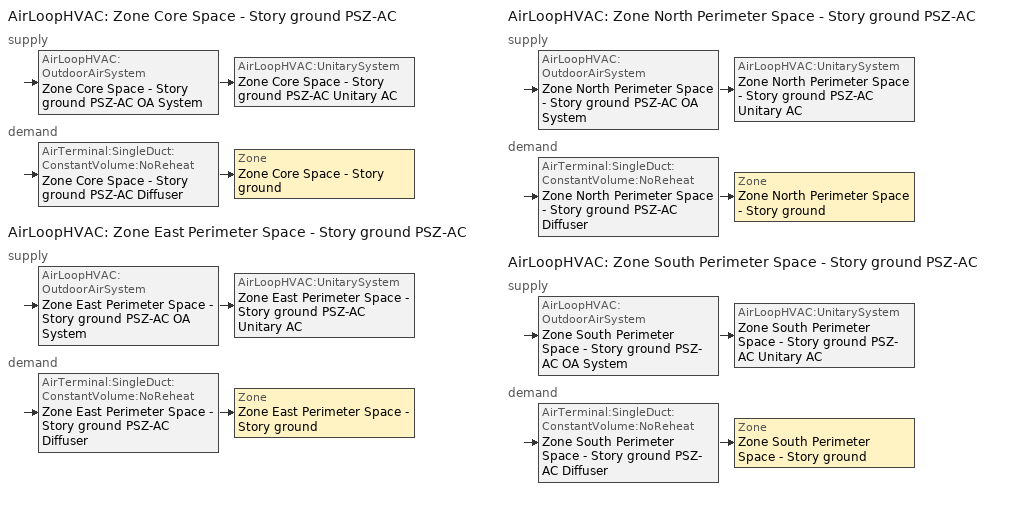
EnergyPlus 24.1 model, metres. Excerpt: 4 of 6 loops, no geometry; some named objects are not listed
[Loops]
AirLoopHVAC 'Zone Core Space - Story ground PSZ-AC'
 supply: AirLoopHVAC:OutdoorAirSystem 'Zone Core Space - Story ground PSZ-AC OA System' > AirLoopHVAC:UnitarySystem 'Zone Core Space - Story ground PSZ-AC Unitary AC'
 demand: AirTerminal:SingleDuct:ConstantVolume:NoReheat 'Zone Core Space - Story ground PSZ-AC Diffuser' > Zone 'Zone Core Space - Story ground'
AirLoopHVAC 'Zone East Perimeter Space - Story ground PSZ-AC'
 supply: AirLoopHVAC:OutdoorAirSystem 'Zone East Perimeter Space - Story ground PSZ-AC OA System' > AirLoopHVAC:UnitarySystem 'Zone East Perimeter Space - Story ground PSZ-AC Unitary AC'
 demand: AirTerminal:SingleDuct:ConstantVolume:NoReheat 'Zone East Perimeter Space - Story ground PSZ-AC Diffuser' > Zone 'Zone East Perimeter Space - Story ground'
AirLoopHVAC 'Zone North Perimeter Space - Story ground PSZ-AC'
 supply: AirLoopHVAC:OutdoorAirSystem 'Zone North Perimeter Space - Story ground PSZ-AC OA System' > AirLoopHVAC:UnitarySystem 'Zone North Perimeter Space - Story ground PSZ-AC Unitary AC'
 demand: AirTerminal:SingleDuct:ConstantVolume:NoReheat 'Zone North Perimeter Space - Story ground PSZ-AC Diffuser' > Zone 'Zone North Perimeter Space - Story ground'
AirLoopHVAC 'Zone South Perimeter Space - Story ground PSZ-AC'
 supply: AirLoopHVAC:OutdoorAirSystem 'Zone South Perimeter Space - Story ground PSZ-AC OA System' > AirLoopHVAC:UnitarySystem 'Zone South Perimeter Space - Story ground PSZ-AC Unitary AC'
 demand: AirTerminal:SingleDuct:ConstantVolume:NoReheat 'Zone South Perimeter Space - Story ground PSZ-AC Diffuser' > Zone 'Zone South Perimeter Space - Story ground'
[ZoneControl:Thermostat] Temperature Difference Between Cutout And Setpoint {deltaC}=0
Name | Zone or ZoneList | Control Type Schedule | Control 1
Zone Core Space - Story ground Thermostat | Zone Core Space - Story ground | Zone Core Space - Story ground Thermostat Schedule | Office WholeBuilding - Sm Office - 90.1-2010 Thermostat
Zone East Perimeter Space - Story ground Thermostat | Zone East Perimeter Space - Story ground | Zone East Perimeter Space - Story ground Thermostat Schedule | Office WholeBuilding - Sm Office - 90.1-2010 Thermostat 1
Zone North Perimeter Space - Story ground Thermostat | Zone North Perimeter Space - Story ground | Zone North Perimeter Space - Story ground Thermostat Schedule | Office WholeBuilding - Sm Office - 90.1-2010 Thermostat 2
Zone South Perimeter Space - Story ground Thermostat | Zone South Perimeter Space - Story ground | Zone South Perimeter Space - Story ground Thermostat Schedule | Office WholeBuilding - Sm Office - 90.1-2010 Thermostat 3
[ThermostatSetpoint:DualSetpoint] Heating Setpoint Temperature Schedule=OfficeSmall HTGSETP_SCH_NO_OPTIMUM; Cooling Setpoint Temperature Schedule=OfficeSmall CLGSETP_SCH_NO_OPTIMUM
Office WholeBuilding - Sm Office - 90.1-2010 Thermostat; Office WholeBuilding - Sm Office - 90.1-2010 Thermostat 1; Office WholeBuilding - Sm Office - 90.1-2010 Thermostat 2; Office WholeBuilding - Sm Office - 90.1-2010 Thermostat 3
[AirTerminal:SingleDuct:ConstantVolume:NoReheat] Availability Schedule=Always On Discrete; Maximum Air Flow Rate {m3/s}=AutoSize
Zone Core Space - Story ground PSZ-AC Diffuser; Zone East Perimeter Space - Story ground PSZ-AC Diffuser; Zone North Perimeter Space - Story ground PSZ-AC Diffuser; Zone South Perimeter Space - Story ground PSZ-AC Diffuser
[Zone equipment]
Zone Core Space - Story ground: Zone Core Space - Story ground PSZ-AC Diffuser
Zone East Perimeter Space - Story ground: Zone East Perimeter Space - Story ground PSZ-AC Diffuser
Zone North Perimeter Space - Story ground: Zone North Perimeter Space - Story ground PSZ-AC Diffuser
Zone South Perimeter Space - Story ground: Zone South Perimeter Space - Story ground PSZ-AC Diffuser
[Sizing:Zone] Zone Cooling Design Supply Air Temperature Input Method=SupplyAirTemperature; Zone Cooling Design Supply Air Temperature {C}=12.7778; Zone Cooling Design Supply Air Temperature Difference {deltaC}=11.11; Zone Heating Design Supply Air Temperature Input Method=SupplyAirTemperature; Zone Heating Design Supply Air Temperature {C}=50; Zone Heating Design Supply Air Temperature Difference {deltaC}=11.11; Zone Cooling Design Supply Air Humidity Ratio {kgWater/kgDryAir}=0.0085; Zone Heating Design Supply Air Humidity Ratio {kgWater/kgDryAir}=0.008; Cooling Design Air Flow Method=DesignDay; Cooling Design Air Flow Rate {m3/s}=0; Cooling Minimum Air Flow per Zone Floor Area {m3/s-m2}=0.000762; Cooling Minimum Air Flow {m3/s}=0; Cooling Minimum Air Flow Fraction=0; Heating Design Air Flow Method=DesignDay; Heating Design Air Flow Rate {m3/s}=0; Heating Maximum Air Flow per Zone Floor Area {m3/s-m2}=0.002032; Heating Maximum Air Flow {m3/s}=0.141576; Heating Maximum Air Flow Fraction=0.3; Account for Dedicated Outdoor Air System=No; Zone Load Sizing Method=Sensible Load Only No Latent Load; Zone Latent Cooling Design Supply Air Humidity Ratio Input Method=HumidityRatioDifference; Zone Cooling Design Supply Air Humidity Ratio Difference {kgWater/kgDryAir}=0.005; Zone Latent Heating Design Supply Air Humidity Ratio Input Method=HumidityRatioDifference; Zone Humidification Design Supply Air Humidity Ratio Difference {kgWater/kgDryAir}=0.005
Name | Design Specification Outdoor Air Object
Zone Core Space - Story ground | Zone Core Space - Story ground DSOA Space List
Zone East Perimeter Space - Story ground | Zone East Perimeter Space - Story ground DSOA Space List
Zone North Perimeter Space - Story ground | Zone North Perimeter Space - Story ground DSOA Space List
Zone South Perimeter Space - Story ground | Zone South Perimeter Space - Story ground DSOA Space List
[Controller:MechanicalVentilation] Demand Controlled Ventilation=No; System Outdoor Air Method=ZoneSum; Design Specification Outdoor Air Object Name 1=Office WholeBuilding - Sm Office Ventilation
Name | Availability Schedule | Zone or ZoneList Name 1
Controller Mechanical Ventilation 1 | Zone Core Space - Story ground PSZ-AC Occ Sch | Zone Core Space - Story ground
Controller Mechanical Ventilation 2 | Zone East Perimeter Space - Story ground PSZ-AC Occ Sch | Zone East Perimeter Space - Story ground
Controller Mechanical Ventilation 3 | Zone North Perimeter Space - Story ground PSZ-AC Occ Sch | Zone North Perimeter Space - Story ground
Controller Mechanical Ventilation 4 | Zone South Perimeter Space - Story ground PSZ-AC Occ Sch | Zone South Perimeter Space - Story ground
[DesignSpecification:OutdoorAir]
Office WholeBuilding - Sm Office Ventilation: Outdoor Air Method=Sum; Outdoor Air Flow per Person {m3/s-person}=0; Outdoor Air Flow per Zone Floor Area {m3/s-m2}=0.0004318; Outdoor Air Flow per Zone {m3/s}=0; Outdoor Air Flow Air Changes per Hour {1/hr}=0
[DesignSpecification:OutdoorAir:SpaceList] Space Design Specification Outdoor Air Object Name 1=Office WholeBuilding - Sm Office Ventilation
Name | Space Name 1
Zone Core Space - Story ground DSOA Space List | Core Space - Story ground
Zone East Perimeter Space - Story ground DSOA Space List | East Perimeter Space - Story ground
Zone North Perimeter Space - Story ground DSOA Space List | North Perimeter Space - Story ground
Zone South Perimeter Space - Story ground DSOA Space List | South Perimeter Space - Story ground
[AirLoopHVAC] Design Supply Air Flow Rate {m3/s}=AutoSize; Design Return Air Flow Fraction of Supply Air Flow=1
Zone Core Space - Story ground PSZ-AC; Zone East Perimeter Space - Story ground PSZ-AC; Zone North Perimeter Space - Story ground PSZ-AC; Zone South Perimeter Space - Story ground PSZ-AC
[Sizing:System] Type of Load to Size On=Sensible; Design Outdoor Air Flow Rate {m3/s}=Autosize; Central Heating Maximum System Air Flow Ratio=1; Preheat Design Temperature {C}=7.22222; Preheat Design Humidity Ratio {kgWater/kgDryAir}=0.008; Precool Design Temperature {C}=12.7778; Precool Design Humidity Ratio {kgWater/kgDryAir}=0.008; Central Cooling Design Supply Air Temperature {C}=12.7778; Central Heating Design Supply Air Temperature {C}=50; Type of Zone Sum to Use=Coincident; 100% Outdoor Air in Cooling=No; 100% Outdoor Air in Heating=No; Central Cooling Design Supply Air Humidity Ratio {kgWater/kgDryAir}=0.0085; Central Heating Design Supply Air Humidity Ratio {kgWater/kgDryAir}=0.008; Cooling Supply Air Flow Rate Method=DesignDay; Cooling Supply Air Flow Rate {m3/s}=0; Cooling Supply Air Flow Rate Per Floor Area {m3/s-m2}=0.00996765; Cooling Fraction of Autosized Cooling Supply Air Flow Rate=1; Cooling Supply Air Flow Rate Per Unit Cooling Capacity {m3/s-W}=3.94755e-05; Heating Supply Air Flow Rate Method=DesignDay; Heating Supply Air Flow Rate {m3/s}=0; Heating Supply Air Flow Rate Per Floor Area {m3/s-m2}=0.00996765; Heating Fraction of Autosized Heating Supply Air Flow Rate=1; Heating Fraction of Autosized Cooling Supply Air Flow Rate=1; Heating Supply Air Flow Rate Per Unit Heating Capacity {m3/s-W}=3.15882e-05; System Outdoor Air Method=ZoneSum; Zone Maximum Outdoor Air Fraction=1; Cooling Design Capacity Method=CoolingDesignCapacity; Cooling Design Capacity {W}=Autosize; Cooling Design Capacity Per Floor Area {W/m2}=234.7; Fraction of Autosized Cooling Design Capacity=1; Heating Design Capacity Method=HeatingDesignCapacity; Heating Design Capacity {W}=Autosize; Heating Design Capacity Per Floor Area {W/m2}=157; Fraction of Autosized Heating Design Capacity=1; Central Cooling Capacity Control Method=OnOff; Occupant Diversity=Autosize
Zone Core Space - Story ground PSZ-AC; Zone East Perimeter Space - Story ground PSZ-AC; Zone North Perimeter Space - Story ground PSZ-AC; Zone South Perimeter Space - Story ground PSZ-AC
[Controller:OutdoorAir] Minimum Outdoor Air Flow Rate {m3/s}=Autosize; Maximum Outdoor Air Flow Rate {m3/s}=Autosize; Economizer Control Type=NoEconomizer; Economizer Control Action Type=ModulateFlow; Economizer Maximum Limit Dry-Bulb Temperature {C}=28; Economizer Maximum Limit Enthalpy {J/kg}=64000; Lockout Type=LockoutWithHeating; Minimum Limit Type=FixedMinimum; High Humidity Control=No; High Humidity Outdoor Air Flow Ratio=1; Control High Indoor Humidity Based on Outdoor Humidity Ratio=Yes; Heat Recovery Bypass Control Type=BypassWhenWithinEconomizerLimits; Economizer Operation Staging=InterlockedWithMechanicalCooling
Name | Minimum Outdoor Air Schedule | Maximum Fraction of Outdoor Air Schedule | Mechanical Ventilation Controller
Zone Core Space - Story ground PSZ-AC OA System Controller | Zone Core Space - Story ground PSZ-AC Occ Sch | ems_Zone_Core_Space___Story_ground_PSZ_AC_maxOASch | Controller Mechanical Ventilation 1
Zone East Perimeter Space - Story ground PSZ-AC OA System Controller | Zone East Perimeter Space - Story ground PSZ-AC Occ Sch | ems_Zone_East_Perimeter_Space___Story_ground_PSZ_AC_maxOASch | Controller Mechanical Ventilation 2
Zone North Perimeter Space - Story ground PSZ-AC OA System Controller | Zone North Perimeter Space - Story ground PSZ-AC Occ Sch | ems_Zone_North_Perimeter_Space___Story_ground_PSZ_AC_maxOASch | Controller Mechanical Ventilation 3
Zone South Perimeter Space - Story ground PSZ-AC OA System Controller | Zone South Perimeter Space - Story ground PSZ-AC Occ Sch | ems_Zone_South_Perimeter_Space___Story_ground_PSZ_AC_maxOASch | Controller Mechanical Ventilation 4
[SetpointManager:MixedAir] Control Variable=Temperature
Name | Setpoint Node or NodeList
Zone Core Space - Story ground PSZ-AC Mixed Air Node OS Default SPM | Zone Core Space - Story ground PSZ-AC Mixed Air Node
Zone East Perimeter Space - Story ground PSZ-AC Mixed Air Node OS Default SPM | Zone East Perimeter Space - Story ground PSZ-AC Mixed Air Node
Zone North Perimeter Space - Story ground PSZ-AC Mixed Air Node OS Default SPM | Zone North Perimeter Space - Story ground PSZ-AC Mixed Air Node
Zone South Perimeter Space - Story ground PSZ-AC Mixed Air Node OS Default SPM | Zone South Perimeter Space - Story ground PSZ-AC Mixed Air Node
[AirLoopHVAC:UnitarySystem] Control Type=Load; Dehumidification Control Type=None; Availability Schedule=Always On Discrete; Fan Placement=DrawThrough; DX Heating Coil Sizing Ratio=1; Use DOAS DX Cooling Coil=No; Minimum Supply Air Temperature {C}=2; Latent Load Control=SensibleOnlyLoadControl; Cooling Supply Air Flow Rate Method=SupplyAirFlowRate; Cooling Supply Air Flow Rate {m3/s}=Autosize; Heating Supply Air Flow Rate Method=SupplyAirFlowRate; Heating Supply Air Flow Rate {m3/s}=Autosize; No Load Supply Air Flow Rate Method=None; No Load Supply Air Flow Rate Control Set To Low Speed=Yes; Maximum Supply Air Temperature {C}=80; Maximum Outdoor Dry-Bulb Temperature for Supplemental Heater Operation {C}=21; Ancillary On-Cycle Electric Power {W}=0; Ancillary Off-Cycle Electric Power {W}=0
Name | Controlling Zone or Thermostat Location | Supply Fan | Supply Air Fan Operating Mode Schedule | Heating Coil | Cooling Coil | Supplemental Heating Coil
Zone Core Space - Story ground PSZ-AC Unitary AC | Zone Core Space - Story ground | Zone Core Space - Story ground PSZ-AC Fan | Zone Core Space - Story ground PSZ-AC Occ Sch | Zone Core Space - Story ground PSZ-AC Gas Htg Coil 37kBtu/hr 0.8 Thermal Eff | Zone Core Space - Story ground PSZ-AC 1spd DX AC Clg Coil 16kBtu/hr 13.0SEER | Zone Core Space - Story ground PSZ-AC No Heat
Zone East Perimeter Space - Story ground PSZ-AC Unitary AC | Zone East Perimeter Space - Story ground | Zone East Perimeter Space - Story ground PSZ-AC Fan | Zone East Perimeter Space - Story ground PSZ-AC Occ Sch | Zone East Perimeter Space - Story ground PSZ-AC Gas Htg Coil 15kBtu/hr 0.8 Thermal Eff | Zone East Perimeter Space - Story ground PSZ-AC 1spd DX AC Clg Coil 7kBtu/hr 13.0SEER | Zone East Perimeter Space - Story ground PSZ-AC No Heat
Zone North Perimeter Space - Story ground PSZ-AC Unitary AC | Zone North Perimeter Space - Story ground | Zone North Perimeter Space - Story ground PSZ-AC Fan | Zone North Perimeter Space - Story ground PSZ-AC Occ Sch | Zone North Perimeter Space - Story ground PSZ-AC Gas Htg Coil 25kBtu/hr 0.8 Thermal Eff | Zone North Perimeter Space - Story ground PSZ-AC 1spd DX AC Clg Coil 11kBtu/hr 13.0SEER | Zone North Perimeter Space - Story ground PSZ-AC No Heat
Zone South Perimeter Space - Story ground PSZ-AC Unitary AC | Zone South Perimeter Space - Story ground | Zone South Perimeter Space - Story ground PSZ-AC Fan | Zone South Perimeter Space - Story ground PSZ-AC Occ Sch | Zone South Perimeter Space - Story ground PSZ-AC Gas Htg Coil 25kBtu/hr 0.8 Thermal Eff | Zone South Perimeter Space - Story ground PSZ-AC 1spd DX AC Clg Coil 11kBtu/hr 13.0SEER | Zone South Perimeter Space - Story ground PSZ-AC No Heat
[Fan:OnOff] Availability Schedule=Always On Discrete; Fan Total Efficiency=0.55575; Pressure Rise {Pa}=622.722; Maximum Flow Rate {m3/s}=Autosize; Motor Efficiency=0.855; Motor In Airstream Fraction=1
Name | Fan Power Ratio Function of Speed Ratio Curve | Fan Efficiency Ratio Function of Speed Ratio Curve
Zone Core Space - Story ground PSZ-AC Fan | Fan On Off Power Curve | Fan On Off Efficiency Curve
Zone East Perimeter Space - Story ground PSZ-AC Fan | Fan On Off Power Curve 1 | Fan On Off Efficiency Curve 1
Zone North Perimeter Space - Story ground PSZ-AC Fan | Fan On Off Power Curve 2 | Fan On Off Efficiency Curve 2
Zone South Perimeter Space - Story ground PSZ-AC Fan | Fan On Off Power Curve 3 | Fan On Off Efficiency Curve 3
[Coil:Heating:Fuel] Availability Schedule=Always On Discrete; Fuel Type=NaturalGas; Burner Efficiency=0.8; Nominal Capacity {W}=AutoSize; On Cycle Parasitic Electric Load {W}=0; Off Cycle Parasitic Fuel Load {W}=0
Zone Core Space - Story ground PSZ-AC Gas Htg Coil 37kBtu/hr 0.8 Thermal Eff; Zone East Perimeter Space - Story ground PSZ-AC Gas Htg Coil 15kBtu/hr 0.8 Thermal Eff; Zone North Perimeter Space - Story ground PSZ-AC Gas Htg Coil 25kBtu/hr 0.8 Thermal Eff; Zone South Perimeter Space - Story ground PSZ-AC Gas Htg Coil 25kBtu/hr 0.8 Thermal Eff
[Coil:Cooling:DX:SingleSpeed] Availability Schedule=Always On Discrete; Gross Rated Total Cooling Capacity {W}=Autosize; Gross Rated Sensible Heat Ratio=Autosize; Gross Rated Cooling COP {W/W}=3.6504; Rated Air Flow Rate {m3/s}=Autosize; Rated Evaporator Fan Power Per Volume Flow Rate 2017 {W/(m3/s)}=773.3; Rated Evaporator Fan Power Per Volume Flow Rate 2023 {W/(m3/s)}=934.4; Total Cooling Capacity Function of Temperature Curve=PSZ-Fine Storage DX Coil Cap-FT; Total Cooling Capacity Function of Flow Fraction Curve=DX Coil Cap-FF; Energy Input Ratio Function of Temperature Curve=PSZ-AC DX Coil EIR-FT; Energy Input Ratio Function of Flow Fraction Curve=Split DX Coil EIR-FF; Part Load Fraction Correlation Curve=HPACCOOLPLFFPLR; Minimum Outdoor Dry-Bulb Temperature for Compressor Operation {C}=-25; Nominal Time for Condensate Removal to Begin {s}=0; Ratio of Initial Moisture Evaporation Rate and Steady State Latent Capacity=0; Maximum Cycling Rate {cycles/hr}=0; Latent Capacity Time Constant {s}=0; Condenser Type=AirCooled; Evaporative Condenser Effectiveness=0.9; Evaporative Condenser Air Flow Rate {m3/s}=Autosize; Evaporative Condenser Pump Rated Power Consumption {W}=Autosize; Crankcase Heater Capacity {W}=0; Maximum Outdoor Dry-Bulb Temperature for Crankcase Heater Operation {C}=10; Basin Heater Capacity {W/K}=0; Basin Heater Setpoint Temperature {C}=2
Zone Core Space - Story ground PSZ-AC 1spd DX AC Clg Coil 16kBtu/hr 13.0SEER; Zone East Perimeter Space - Story ground PSZ-AC 1spd DX AC Clg Coil 7kBtu/hr 13.0SEER; Zone North Perimeter Space - Story ground PSZ-AC 1spd DX AC Clg Coil 11kBtu/hr 13.0SEER; Zone South Perimeter Space - Story ground PSZ-AC 1spd DX AC Clg Coil 11kBtu/hr 13.0SEER
[Coil:Heating:Electric] Availability Schedule=Always Off Discrete; Efficiency=1; Nominal Capacity {W}=0
Zone Core Space - Story ground PSZ-AC No Heat; Zone East Perimeter Space - Story ground PSZ-AC No Heat; Zone North Perimeter Space - Story ground PSZ-AC No Heat; Zone South Perimeter Space - Story ground PSZ-AC No Heat
[SetpointManager:SingleZone:Reheat] Control Variable=Temperature; Minimum Supply Air Temperature {C}=12.7778; Maximum Supply Air Temperature {C}=50
Name | Control Zone | Setpoint Node or NodeList
Zone Core Space - Story ground Setpoint Manager SZ Reheat | Zone Core Space - Story ground | Zone Core Space - Story ground PSZ-AC Supply Outlet Node
Zone East Perimeter Space - Story ground Setpoint Manager SZ Reheat | Zone East Perimeter Space - Story ground | Zone East Perimeter Space - Story ground PSZ-AC Supply Outlet Node
Zone North Perimeter Space - Story ground Setpoint Manager SZ Reheat | Zone North Perimeter Space - Story ground | Zone North Perimeter Space - Story ground PSZ-AC Supply Outlet Node
Zone South Perimeter Space - Story ground Setpoint Manager SZ Reheat | Zone South Perimeter Space - Story ground | Zone South Perimeter Space - Story ground PSZ-AC Supply Outlet Node
[Schedule:Day:Interval]
OfficeSmall HTGSETP_SCH_NO_OPTIMUM Default; OfficeSmall HTGSETP_SCH_NO_OPTIMUM Summer Design Day: No, 24:00, 15.56
OfficeSmall HTGSETP_SCH_NO_OPTIMUM Wkdy Day: No, 06:00, 15.56, 19:00, 21.11, 24:00, 15.56
OfficeSmall HTGSETP_SCH_NO_OPTIMUM Winter Design Day: No, 24:00, 21.11
OfficeSmall CLGSETP_SCH_NO_OPTIMUM Default; OfficeSmall CLGSETP_SCH_NO_OPTIMUM Winter Design Day: No, 24:00, 29.44
OfficeSmall CLGSETP_SCH_NO_OPTIMUM Wkdy Day: No, 06:00, 29.44, 18:00, 23.89, 24:00, 29.44
OfficeSmall CLGSETP_SCH_NO_OPTIMUM Summer Design Day: No, 24:00, 23.89
Zone Core Space - Story ground PSZ-AC Occ Sch Default; Zone East Perimeter Space - Story ground PSZ-AC Occ Sch Default; Zone North Perimeter Space - Story ground PSZ-AC Occ Sch Default; Zone South Perimeter Space - Story ground PSZ-AC Occ Sch Default: No, 07:00, 0, 18:00, 1, 24:00, 0
Schedule Day 19; Schedule Day 20; Schedule Day 21; Schedule Day 22; Schedule Day 23; Schedule Day 24; Schedule Day 25; Schedule Day 26: No, 24:00, 0
Zone Core Space - Story ground PSZ-AC Occ Sch Summer Design Day; Zone Core Space - Story ground PSZ-AC Occ Sch Winter Design Day; Zone East Perimeter Space - Story ground PSZ-AC Occ Sch Summer Design Day; Zone East Perimeter Space - Story ground PSZ-AC Occ Sch Winter Design Day; Zone North Perimeter Space - Story ground PSZ-AC Occ Sch Summer Design Day; Zone North Perimeter Space - Story ground PSZ-AC Occ Sch Winter Design Day; Zone South Perimeter Space - Story ground PSZ-AC Occ Sch Summer Design Day; Zone South Perimeter Space - Story ground PSZ-AC Occ Sch Winter Design Day: No, 24:00, 1
ems_Zone_Core_Space___Story_ground_PSZ_AC_maxOASch_Default; ems_Zone_East_Perimeter_Space___Story_ground_PSZ_AC_maxOASch_Default; ems_Zone_North_Perimeter_Space___Story_ground_PSZ_AC_maxOASch_Default; ems_Zone_South_Perimeter_Space___Story_ground_PSZ_AC_maxOASch_Default: No, 24:00, 0.7
[Schedule:Week:Daily]
OfficeSmall HTGSETP_SCH_NO_OPTIMUM Week Rule - Jan1-Dec31: OfficeSmall HTGSETP_SCH_NO_OPTIMUM Default, OfficeSmall HTGSETP_SCH_NO_OPTIMUM Wkdy Day, OfficeSmall HTGSETP_SCH_NO_OPTIMUM Wkdy Day, OfficeSmall HTGSETP_SCH_NO_OPTIMUM Wkdy Day, OfficeSmall HTGSETP_SCH_NO_OPTIMUM Wkdy Day, OfficeSmall HTGSETP_SCH_NO_OPTIMUM Wkdy Day, OfficeSmall HTGSETP_SCH_NO_OPTIMUM Default, OfficeSmall HTGSETP_SCH_NO_OPTIMUM Default, OfficeSmall HTGSETP_SCH_NO_OPTIMUM Summer Design Day, OfficeSmall HTGSETP_SCH_NO_OPTIMUM Winter Design Day, OfficeSmall HTGSETP_SCH_NO_OPTIMUM Default, OfficeSmall HTGSETP_SCH_NO_OPTIMUM Default
OfficeSmall CLGSETP_SCH_NO_OPTIMUM Week Rule - Jan1-Dec31: OfficeSmall CLGSETP_SCH_NO_OPTIMUM Default, OfficeSmall CLGSETP_SCH_NO_OPTIMUM Wkdy Day, OfficeSmall CLGSETP_SCH_NO_OPTIMUM Wkdy Day, OfficeSmall CLGSETP_SCH_NO_OPTIMUM Wkdy Day, OfficeSmall CLGSETP_SCH_NO_OPTIMUM Wkdy Day, OfficeSmall CLGSETP_SCH_NO_OPTIMUM Wkdy Day, OfficeSmall CLGSETP_SCH_NO_OPTIMUM Default, OfficeSmall CLGSETP_SCH_NO_OPTIMUM Default, OfficeSmall CLGSETP_SCH_NO_OPTIMUM Summer Design Day, OfficeSmall CLGSETP_SCH_NO_OPTIMUM Winter Design Day, OfficeSmall CLGSETP_SCH_NO_OPTIMUM Default, OfficeSmall CLGSETP_SCH_NO_OPTIMUM Default
Zone Core Space - Story ground PSZ-AC Occ Sch Week Rule - Jan1-Jan7: Zone Core Space - Story ground PSZ-AC Occ Sch Default, Zone Core Space - Story ground PSZ-AC Occ Sch Default, Zone Core Space - Story ground PSZ-AC Occ Sch Default, Zone Core Space - Story ground PSZ-AC Occ Sch Default, Zone Core Space - Story ground PSZ-AC Occ Sch Default, Zone Core Space - Story ground PSZ-AC Occ Sch Default, Schedule Day 19, Zone Core Space - Story ground PSZ-AC Occ Sch Default, Zone Core Space - Story ground PSZ-AC Occ Sch Summer Design Day, Zone Core Space - Story ground PSZ-AC Occ Sch Winter Design Day, Zone Core Space - Story ground PSZ-AC Occ Sch Default, Zone Core Space - Story ground PSZ-AC Occ Sch Default
Zone Core Space - Story ground PSZ-AC Occ Sch Week Rule - Jan8-Dec23: Schedule Day 20, Zone Core Space - Story ground PSZ-AC Occ Sch Default, Zone Core Space - Story ground PSZ-AC Occ Sch Default, Zone Core Space - Story ground PSZ-AC Occ Sch Default, Zone Core Space - Story ground PSZ-AC Occ Sch Default, Zone Core Space - Story ground PSZ-AC Occ Sch Default, Schedule Day 19, Zone Core Space - Story ground PSZ-AC Occ Sch Default, Zone Core Space - Story ground PSZ-AC Occ Sch Summer Design Day, Zone Core Space - Story ground PSZ-AC Occ Sch Winter Design Day, Zone Core Space - Story ground PSZ-AC Occ Sch Default, Zone Core Space - Story ground PSZ-AC Occ Sch Default
Zone Core Space - Story ground PSZ-AC Occ Sch Week Rule - Dec24-Dec30: Schedule Day 20, Zone Core Space - Story ground PSZ-AC Occ Sch Default, Zone Core Space - Story ground PSZ-AC Occ Sch Default, Zone Core Space - Story ground PSZ-AC Occ Sch Default, Zone Core Space - Story ground PSZ-AC Occ Sch Default, Zone Core Space - Story ground PSZ-AC Occ Sch Default, Zone Core Space - Story ground PSZ-AC Occ Sch Default, Zone Core Space - Story ground PSZ-AC Occ Sch Default, Zone Core Space - Story ground PSZ-AC Occ Sch Summer Design Day, Zone Core Space - Story ground PSZ-AC Occ Sch Winter Design Day, Zone Core Space - Story ground PSZ-AC Occ Sch Default, Zone Core Space - Story ground PSZ-AC Occ Sch Default
Zone Core Space - Story ground PSZ-AC Occ Sch Week Rule - Dec31-Dec31: Zone Core Space - Story ground PSZ-AC Occ Sch Default, Zone Core Space - Story ground PSZ-AC Occ Sch Default, Zone Core Space - Story ground PSZ-AC Occ Sch Default, Zone Core Space - Story ground PSZ-AC Occ Sch Default, Zone Core Space - Story ground PSZ-AC Occ Sch Default, Zone Core Space - Story ground PSZ-AC Occ Sch Default, Zone Core Space - Story ground PSZ-AC Occ Sch Default, Zone Core Space - Story ground PSZ-AC Occ Sch Default, Zone Core Space - Story ground PSZ-AC Occ Sch Summer Design Day, Zone Core Space - Story ground PSZ-AC Occ Sch Winter Design Day, Zone Core Space - Story ground PSZ-AC Occ Sch Default, Zone Core Space - Story ground PSZ-AC Occ Sch Default
Zone East Perimeter Space - Story ground PSZ-AC Occ Sch Week Rule - Jan1-Jan7: Zone East Perimeter Space - Story ground PSZ-AC Occ Sch Default, Zone East Perimeter Space - Story ground PSZ-AC Occ Sch Default, Zone East Perimeter Space - Story ground PSZ-AC Occ Sch Default, Zone East Perimeter Space - Story ground PSZ-AC Occ Sch Default, Zone East Perimeter Space - Story ground PSZ-AC Occ Sch Default, Zone East Perimeter Space - Story ground PSZ-AC Occ Sch Default, Schedule Day 21, Zone East Perimeter Space - Story ground PSZ-AC Occ Sch Default, Zone East Perimeter Space - Story ground PSZ-AC Occ Sch Summer Design Day, Zone East Perimeter Space - Story ground PSZ-AC Occ Sch Winter Design Day, Zone East Perimeter Space - Story ground PSZ-AC Occ Sch Default, Zone East Perimeter Space - Story ground PSZ-AC Occ Sch Default
Zone East Perimeter Space - Story ground PSZ-AC Occ Sch Week Rule - Jan8-Dec23: Schedule Day 22, Zone East Perimeter Space - Story ground PSZ-AC Occ Sch Default, Zone East Perimeter Space - Story ground PSZ-AC Occ Sch Default, Zone East Perimeter Space - Story ground PSZ-AC Occ Sch Default, Zone East Perimeter Space - Story ground PSZ-AC Occ Sch Default, Zone East Perimeter Space - Story ground PSZ-AC Occ Sch Default, Schedule Day 21, Zone East Perimeter Space - Story ground PSZ-AC Occ Sch Default, Zone East Perimeter Space - Story ground PSZ-AC Occ Sch Summer Design Day, Zone East Perimeter Space - Story ground PSZ-AC Occ Sch Winter Design Day, Zone East Perimeter Space - Story ground PSZ-AC Occ Sch Default, Zone East Perimeter Space - Story ground PSZ-AC Occ Sch Default
Zone East Perimeter Space - Story ground PSZ-AC Occ Sch Week Rule - Dec24-Dec30: Schedule Day 22, Zone East Perimeter Space - Story ground PSZ-AC Occ Sch Default, Zone East Perimeter Space - Story ground PSZ-AC Occ Sch Default, Zone East Perimeter Space - Story ground PSZ-AC Occ Sch Default, Zone East Perimeter Space - Story ground PSZ-AC Occ Sch Default, Zone East Perimeter Space - Story ground PSZ-AC Occ Sch Default, Zone East Perimeter Space - Story ground PSZ-AC Occ Sch Default, Zone East Perimeter Space - Story ground PSZ-AC Occ Sch Default, Zone East Perimeter Space - Story ground PSZ-AC Occ Sch Summer Design Day, Zone East Perimeter Space - Story ground PSZ-AC Occ Sch Winter Design Day, Zone East Perimeter Space - Story ground PSZ-AC Occ Sch Default, Zone East Perimeter Space - Story ground PSZ-AC Occ Sch Default
Zone East Perimeter Space - Story ground PSZ-AC Occ Sch Week Rule - Dec31-Dec31: Zone East Perimeter Space - Story ground PSZ-AC Occ Sch Default, Zone East Perimeter Space - Story ground PSZ-AC Occ Sch Default, Zone East Perimeter Space - Story ground PSZ-AC Occ Sch Default, Zone East Perimeter Space - Story ground PSZ-AC Occ Sch Default, Zone East Perimeter Space - Story ground PSZ-AC Occ Sch Default, Zone East Perimeter Space - Story ground PSZ-AC Occ Sch Default, Zone East Perimeter Space - Story ground PSZ-AC Occ Sch Default, Zone East Perimeter Space - Story ground PSZ-AC Occ Sch Default, Zone East Perimeter Space - Story ground PSZ-AC Occ Sch Summer Design Day, Zone East Perimeter Space - Story ground PSZ-AC Occ Sch Winter Design Day, Zone East Perimeter Space - Story ground PSZ-AC Occ Sch Default, Zone East Perimeter Space - Story ground PSZ-AC Occ Sch Default
Zone North Perimeter Space - Story ground PSZ-AC Occ Sch Week Rule - Jan1-Jan7: Zone North Perimeter Space - Story ground PSZ-AC Occ Sch Default, Zone North Perimeter Space - Story ground PSZ-AC Occ Sch Default, Zone North Perimeter Space - Story ground PSZ-AC Occ Sch Default, Zone North Perimeter Space - Story ground PSZ-AC Occ Sch Default, Zone North Perimeter Space - Story ground PSZ-AC Occ Sch Default, Zone North Perimeter Space - Story ground PSZ-AC Occ Sch Default, Schedule Day 23, Zone North Perimeter Space - Story ground PSZ-AC Occ Sch Default, Zone North Perimeter Space - Story ground PSZ-AC Occ Sch Summer Design Day, Zone North Perimeter Space - Story ground PSZ-AC Occ Sch Winter Design Day, Zone North Perimeter Space - Story ground PSZ-AC Occ Sch Default, Zone North Perimeter Space - Story ground PSZ-AC Occ Sch Default
Zone North Perimeter Space - Story ground PSZ-AC Occ Sch Week Rule - Jan8-Dec23: Schedule Day 24, Zone North Perimeter Space - Story ground PSZ-AC Occ Sch Default, Zone North Perimeter Space - Story ground PSZ-AC Occ Sch Default, Zone North Perimeter Space - Story ground PSZ-AC Occ Sch Default, Zone North Perimeter Space - Story ground PSZ-AC Occ Sch Default, Zone North Perimeter Space - Story ground PSZ-AC Occ Sch Default, Schedule Day 23, Zone North Perimeter Space - Story ground PSZ-AC Occ Sch Default, Zone North Perimeter Space - Story ground PSZ-AC Occ Sch Summer Design Day, Zone North Perimeter Space - Story ground PSZ-AC Occ Sch Winter Design Day, Zone North Perimeter Space - Story ground PSZ-AC Occ Sch Default, Zone North Perimeter Space - Story ground PSZ-AC Occ Sch Default
Zone North Perimeter Space - Story ground PSZ-AC Occ Sch Week Rule - Dec24-Dec30: Schedule Day 24, Zone North Perimeter Space - Story ground PSZ-AC Occ Sch Default, Zone North Perimeter Space - Story ground PSZ-AC Occ Sch Default, Zone North Perimeter Space - Story ground PSZ-AC Occ Sch Default, Zone North Perimeter Space - Story ground PSZ-AC Occ Sch Default, Zone North Perimeter Space - Story ground PSZ-AC Occ Sch Default, Zone North Perimeter Space - Story ground PSZ-AC Occ Sch Default, Zone North Perimeter Space - Story ground PSZ-AC Occ Sch Default, Zone North Perimeter Space - Story ground PSZ-AC Occ Sch Summer Design Day, Zone North Perimeter Space - Story ground PSZ-AC Occ Sch Winter Design Day, Zone North Perimeter Space - Story ground PSZ-AC Occ Sch Default, Zone North Perimeter Space - Story ground PSZ-AC Occ Sch Default
Zone North Perimeter Space - Story ground PSZ-AC Occ Sch Week Rule - Dec31-Dec31: Zone North Perimeter Space - Story ground PSZ-AC Occ Sch Default, Zone North Perimeter Space - Story ground PSZ-AC Occ Sch Default, Zone North Perimeter Space - Story ground PSZ-AC Occ Sch Default, Zone North Perimeter Space - Story ground PSZ-AC Occ Sch Default, Zone North Perimeter Space - Story ground PSZ-AC Occ Sch Default, Zone North Perimeter Space - Story ground PSZ-AC Occ Sch Default, Zone North Perimeter Space - Story ground PSZ-AC Occ Sch Default, Zone North Perimeter Space - Story ground PSZ-AC Occ Sch Default, Zone North Perimeter Space - Story ground PSZ-AC Occ Sch Summer Design Day, Zone North Perimeter Space - Story ground PSZ-AC Occ Sch Winter Design Day, Zone North Perimeter Space - Story ground PSZ-AC Occ Sch Default, Zone North Perimeter Space - Story ground PSZ-AC Occ Sch Default
Zone South Perimeter Space - Story ground PSZ-AC Occ Sch Week Rule - Jan1-Jan7: Zone South Perimeter Space - Story ground PSZ-AC Occ Sch Default, Zone South Perimeter Space - Story ground PSZ-AC Occ Sch Default, Zone South Perimeter Space - Story ground PSZ-AC Occ Sch Default, Zone South Perimeter Space - Story ground PSZ-AC Occ Sch Default, Zone South Perimeter Space - Story ground PSZ-AC Occ Sch Default, Zone South Perimeter Space - Story ground PSZ-AC Occ Sch Default, Schedule Day 25, Zone South Perimeter Space - Story ground PSZ-AC Occ Sch Default, Zone South Perimeter Space - Story ground PSZ-AC Occ Sch Summer Design Day, Zone South Perimeter Space - Story ground PSZ-AC Occ Sch Winter Design Day, Zone South Perimeter Space - Story ground PSZ-AC Occ Sch Default, Zone South Perimeter Space - Story ground PSZ-AC Occ Sch Default
Zone South Perimeter Space - Story ground PSZ-AC Occ Sch Week Rule - Jan8-Dec23: Schedule Day 26, Zone South Perimeter Space - Story ground PSZ-AC Occ Sch Default, Zone South Perimeter Space - Story ground PSZ-AC Occ Sch Default, Zone South Perimeter Space - Story ground PSZ-AC Occ Sch Default, Zone South Perimeter Space - Story ground PSZ-AC Occ Sch Default, Zone South Perimeter Space - Story ground PSZ-AC Occ Sch Default, Schedule Day 25, Zone South Perimeter Space - Story ground PSZ-AC Occ Sch Default, Zone South Perimeter Space - Story ground PSZ-AC Occ Sch Summer Design Day, Zone South Perimeter Space - Story ground PSZ-AC Occ Sch Winter Design Day, Zone South Perimeter Space - Story ground PSZ-AC Occ Sch Default, Zone South Perimeter Space - Story ground PSZ-AC Occ Sch Default
Zone South Perimeter Space - Story ground PSZ-AC Occ Sch Week Rule - Dec24-Dec30: Schedule Day 26, Zone South Perimeter Space - Story ground PSZ-AC Occ Sch Default, Zone South Perimeter Space - Story ground PSZ-AC Occ Sch Default, Zone South Perimeter Space - Story ground PSZ-AC Occ Sch Default, Zone South Perimeter Space - Story ground PSZ-AC Occ Sch Default, Zone South Perimeter Space - Story ground PSZ-AC Occ Sch Default, Zone South Perimeter Space - Story ground PSZ-AC Occ Sch Default, Zone South Perimeter Space - Story ground PSZ-AC Occ Sch Default, Zone South Perimeter Space - Story ground PSZ-AC Occ Sch Summer Design Day, Zone South Perimeter Space - Story ground PSZ-AC Occ Sch Winter Design Day, Zone South Perimeter Space - Story ground PSZ-AC Occ Sch Default, Zone South Perimeter Space - Story ground PSZ-AC Occ Sch Default
Zone South Perimeter Space - Story ground PSZ-AC Occ Sch Week Rule - Dec31-Dec31: Zone South Perimeter Space - Story ground PSZ-AC Occ Sch Default, Zone South Perimeter Space - Story ground PSZ-AC Occ Sch Default, Zone South Perimeter Space - Story ground PSZ-AC Occ Sch Default, Zone South Perimeter Space - Story ground PSZ-AC Occ Sch Default, Zone South Perimeter Space - Story ground PSZ-AC Occ Sch Default, Zone South Perimeter Space - Story ground PSZ-AC Occ Sch Default, Zone South Perimeter Space - Story ground PSZ-AC Occ Sch Default, Zone South Perimeter Space - Story ground PSZ-AC Occ Sch Default, Zone South Perimeter Space - Story ground PSZ-AC Occ Sch Summer Design Day, Zone South Perimeter Space - Story ground PSZ-AC Occ Sch Winter Design Day, Zone South Perimeter Space - Story ground PSZ-AC Occ Sch Default, Zone South Perimeter Space - Story ground PSZ-AC Occ Sch Default
ems_Zone_Core_Space___Story_ground_PSZ_AC_maxOASch Week Rule - Jan1-Dec31: ems_Zone_Core_Space___Story_ground_PSZ_AC_maxOASch_Default, ems_Zone_Core_Space___Story_ground_PSZ_AC_maxOASch_Default, ems_Zone_Core_Space___Story_ground_PSZ_AC_maxOASch_Default, ems_Zone_Core_Space___Story_ground_PSZ_AC_maxOASch_Default, ems_Zone_Core_Space___Story_ground_PSZ_AC_maxOASch_Default, ems_Zone_Core_Space___Story_ground_PSZ_AC_maxOASch_Default, ems_Zone_Core_Space___Story_ground_PSZ_AC_maxOASch_Default, ems_Zone_Core_Space___Story_ground_PSZ_AC_maxOASch_Default, ems_Zone_Core_Space___Story_ground_PSZ_AC_maxOASch_Default, ems_Zone_Core_Space___Story_ground_PSZ_AC_maxOASch_Default, ems_Zone_Core_Space___Story_ground_PSZ_AC_maxOASch_Default, ems_Zone_Core_Space___Story_ground_PSZ_AC_maxOASch_Default
ems_Zone_East_Perimeter_Space___Story_ground_PSZ_AC_maxOASch Week Rule - Jan1-Dec31: ems_Zone_East_Perimeter_Space___Story_ground_PSZ_AC_maxOASch_Default, ems_Zone_East_Perimeter_Space___Story_ground_PSZ_AC_maxOASch_Default, ems_Zone_East_Perimeter_Space___Story_ground_PSZ_AC_maxOASch_Default, ems_Zone_East_Perimeter_Space___Story_ground_PSZ_AC_maxOASch_Default, ems_Zone_East_Perimeter_Space___Story_ground_PSZ_AC_maxOASch_Default, ems_Zone_East_Perimeter_Space___Story_ground_PSZ_AC_maxOASch_Default, ems_Zone_East_Perimeter_Space___Story_ground_PSZ_AC_maxOASch_Default, ems_Zone_East_Perimeter_Space___Story_ground_PSZ_AC_maxOASch_Default, ems_Zone_East_Perimeter_Space___Story_ground_PSZ_AC_maxOASch_Default, ems_Zone_East_Perimeter_Space___Story_ground_PSZ_AC_maxOASch_Default, ems_Zone_East_Perimeter_Space___Story_ground_PSZ_AC_maxOASch_Default, ems_Zone_East_Perimeter_Space___Story_ground_PSZ_AC_maxOASch_Default
ems_Zone_North_Perimeter_Space___Story_ground_PSZ_AC_maxOASch Week Rule - Jan1-Dec31: ems_Zone_North_Perimeter_Space___Story_ground_PSZ_AC_maxOASch_Default, ems_Zone_North_Perimeter_Space___Story_ground_PSZ_AC_maxOASch_Default, ems_Zone_North_Perimeter_Space___Story_ground_PSZ_AC_maxOASch_Default, ems_Zone_North_Perimeter_Space___Story_ground_PSZ_AC_maxOASch_Default, ems_Zone_North_Perimeter_Space___Story_ground_PSZ_AC_maxOASch_Default, ems_Zone_North_Perimeter_Space___Story_ground_PSZ_AC_maxOASch_Default, ems_Zone_North_Perimeter_Space___Story_ground_PSZ_AC_maxOASch_Default, ems_Zone_North_Perimeter_Space___Story_ground_PSZ_AC_maxOASch_Default, ems_Zone_North_Perimeter_Space___Story_ground_PSZ_AC_maxOASch_Default, ems_Zone_North_Perimeter_Space___Story_ground_PSZ_AC_maxOASch_Default, ems_Zone_North_Perimeter_Space___Story_ground_PSZ_AC_maxOASch_Default, ems_Zone_North_Perimeter_Space___Story_ground_PSZ_AC_maxOASch_Default
ems_Zone_South_Perimeter_Space___Story_ground_PSZ_AC_maxOASch Week Rule - Jan1-Dec31: ems_Zone_South_Perimeter_Space___Story_ground_PSZ_AC_maxOASch_Default, ems_Zone_South_Perimeter_Space___Story_ground_PSZ_AC_maxOASch_Default, ems_Zone_South_Perimeter_Space___Story_ground_PSZ_AC_maxOASch_Default, ems_Zone_South_Perimeter_Space___Story_ground_PSZ_AC_maxOASch_Default, ems_Zone_South_Perimeter_Space___Story_ground_PSZ_AC_maxOASch_Default, ems_Zone_South_Perimeter_Space___Story_ground_PSZ_AC_maxOASch_Default, ems_Zone_South_Perimeter_Space___Story_ground_PSZ_AC_maxOASch_Default, ems_Zone_South_Perimeter_Space___Story_ground_PSZ_AC_maxOASch_Default, ems_Zone_South_Perimeter_Space___Story_ground_PSZ_AC_maxOASch_Default, ems_Zone_South_Perimeter_Space___Story_ground_PSZ_AC_maxOASch_Default, ems_Zone_South_Perimeter_Space___Story_ground_PSZ_AC_maxOASch_Default, ems_Zone_South_Perimeter_Space___Story_ground_PSZ_AC_maxOASch_Default
[Schedule:Year]
OfficeSmall HTGSETP_SCH_NO_OPTIMUM: OfficeSmall HTGSETP_SCH_NO_OPTIMUM Week Rule - Jan1-Dec31, 1, 1, 12, 31
OfficeSmall CLGSETP_SCH_NO_OPTIMUM: OfficeSmall CLGSETP_SCH_NO_OPTIMUM Week Rule - Jan1-Dec31, 1, 1, 12, 31
Zone Core Space - Story ground PSZ-AC Occ Sch: Zone Core Space - Story ground PSZ-AC Occ Sch Week Rule - Jan1-Jan7, 1, 1, 1, 7, Zone Core Space - Story ground PSZ-AC Occ Sch Week Rule - Jan8-Dec23, 1, 8, 12, 23, Zone Core Space - Story ground PSZ-AC Occ Sch Week Rule - Dec24-Dec30, 12, 24, 12, 30, Zone Core Space - Story ground PSZ-AC Occ Sch Week Rule - Dec31-Dec31, 12, 31, 12, 31
Zone East Perimeter Space - Story ground PSZ-AC Occ Sch: Zone East Perimeter Space - Story ground PSZ-AC Occ Sch Week Rule - Jan1-Jan7, 1, 1, 1, 7, Zone East Perimeter Space - Story ground PSZ-AC Occ Sch Week Rule - Jan8-Dec23, 1, 8, 12, 23, Zone East Perimeter Space - Story ground PSZ-AC Occ Sch Week Rule - Dec24-Dec30, 12, 24, 12, 30, Zone East Perimeter Space - Story ground PSZ-AC Occ Sch Week Rule - Dec31-Dec31, 12, 31, 12, 31
Zone North Perimeter Space - Story ground PSZ-AC Occ Sch: Zone North Perimeter Space - Story ground PSZ-AC Occ Sch Week Rule - Jan1-Jan7, 1, 1, 1, 7, Zone North Perimeter Space - Story ground PSZ-AC Occ Sch Week Rule - Jan8-Dec23, 1, 8, 12, 23, Zone North Perimeter Space - Story ground PSZ-AC Occ Sch Week Rule - Dec24-Dec30, 12, 24, 12, 30, Zone North Perimeter Space - Story ground PSZ-AC Occ Sch Week Rule - Dec31-Dec31, 12, 31, 12, 31
Zone South Perimeter Space - Story ground PSZ-AC Occ Sch: Zone South Perimeter Space - Story ground PSZ-AC Occ Sch Week Rule - Jan1-Jan7, 1, 1, 1, 7, Zone South Perimeter Space - Story ground PSZ-AC Occ Sch Week Rule - Jan8-Dec23, 1, 8, 12, 23, Zone South Perimeter Space - Story ground PSZ-AC Occ Sch Week Rule - Dec24-Dec30, 12, 24, 12, 30, Zone South Perimeter Space - Story ground PSZ-AC Occ Sch Week Rule - Dec31-Dec31, 12, 31, 12, 31
ems_Zone_Core_Space___Story_ground_PSZ_AC_maxOASch: ems_Zone_Core_Space___Story_ground_PSZ_AC_maxOASch Week Rule - Jan1-Dec31, 1, 1, 12, 31
ems_Zone_East_Perimeter_Space___Story_ground_PSZ_AC_maxOASch: ems_Zone_East_Perimeter_Space___Story_ground_PSZ_AC_maxOASch Week Rule - Jan1-Dec31, 1, 1, 12, 31
ems_Zone_North_Perimeter_Space___Story_ground_PSZ_AC_maxOASch: ems_Zone_North_Perimeter_Space___Story_ground_PSZ_AC_maxOASch Week Rule - Jan1-Dec31, 1, 1, 12, 31
ems_Zone_South_Perimeter_Space___Story_ground_PSZ_AC_maxOASch: ems_Zone_South_Perimeter_Space___Story_ground_PSZ_AC_maxOASch Week Rule - Jan1-Dec31, 1, 1, 12, 31
[Schedule:Compact]
Zone Core Space - Story ground Thermostat Schedule; Zone East Perimeter Space - Story ground Thermostat Schedule; Zone North Perimeter Space - Story ground Thermostat Schedule; Zone South Perimeter Space - Story ground Thermostat Schedule: Through: 12/31, For: AllDays, Until: 24:00, 4
[Schedule:Constant]
Name | Hourly Value
Always On Discrete | 1
Always Off Discrete | 0
[Curve:Exponent] Coefficient1 Constant=1; Coefficient2 Constant=0; Coefficient3 Constant=0; Minimum Value of x {BasedOnField A2}=0; Maximum Value of x {BasedOnField A2}=1
Fan On Off Power Curve; Fan On Off Power Curve 1; Fan On Off Power Curve 2; Fan On Off Power Curve 3
[Curve:Cubic] Coefficient1 Constant=1; Coefficient2 x=0; Coefficient3 x**2=0; Coefficient4 x**3=0; Minimum Value of x {BasedOnField A2}=0; Maximum Value of x {BasedOnField A2}=1
Fan On Off Efficiency Curve; Fan On Off Efficiency Curve 1; Fan On Off Efficiency Curve 2; Fan On Off Efficiency Curve 3
[Curve:Biquadratic] Minimum Value of x {BasedOnField A2}=12.77778; Maximum Value of x {BasedOnField A2}=23.88889; Minimum Value of y {BasedOnField A3}=23.88889; Maximum Value of y {BasedOnField A3}=46.11111
Name | Coefficient1 Constant | Coefficient2 x | Coefficient3 x**2 | Coefficient4 y | Coefficient5 y**2 | Coefficient6 x*y
PSZ-Fine Storage DX Coil Cap-FT | 0.942588 | 0.00954335 | 0.00068377 | -0.0110427 | 5.249e-06 | -9.72e-06
PSZ-AC DX Coil EIR-FT | 0.342414 | 0.034885 | -0.0006237 | 0.00497722 | 0.000437951 | -0.000728028
[Curve:Quadratic]
Name | Coefficient1 Constant | Coefficient2 x | Coefficient3 x**2 | Minimum Value of x {BasedOnField A2} | Maximum Value of x {BasedOnField A2}
DX Coil Cap-FF | 0.8 | 0.2 | 0 | 0.5 | 1.5
Split DX Coil EIR-FF | 1.1552 | -0.1808 | 0.0256 | 0.5 | 1.5
HPACCOOLPLFFPLR | 0.85 | 0.15 | 0 | 0 | 1
